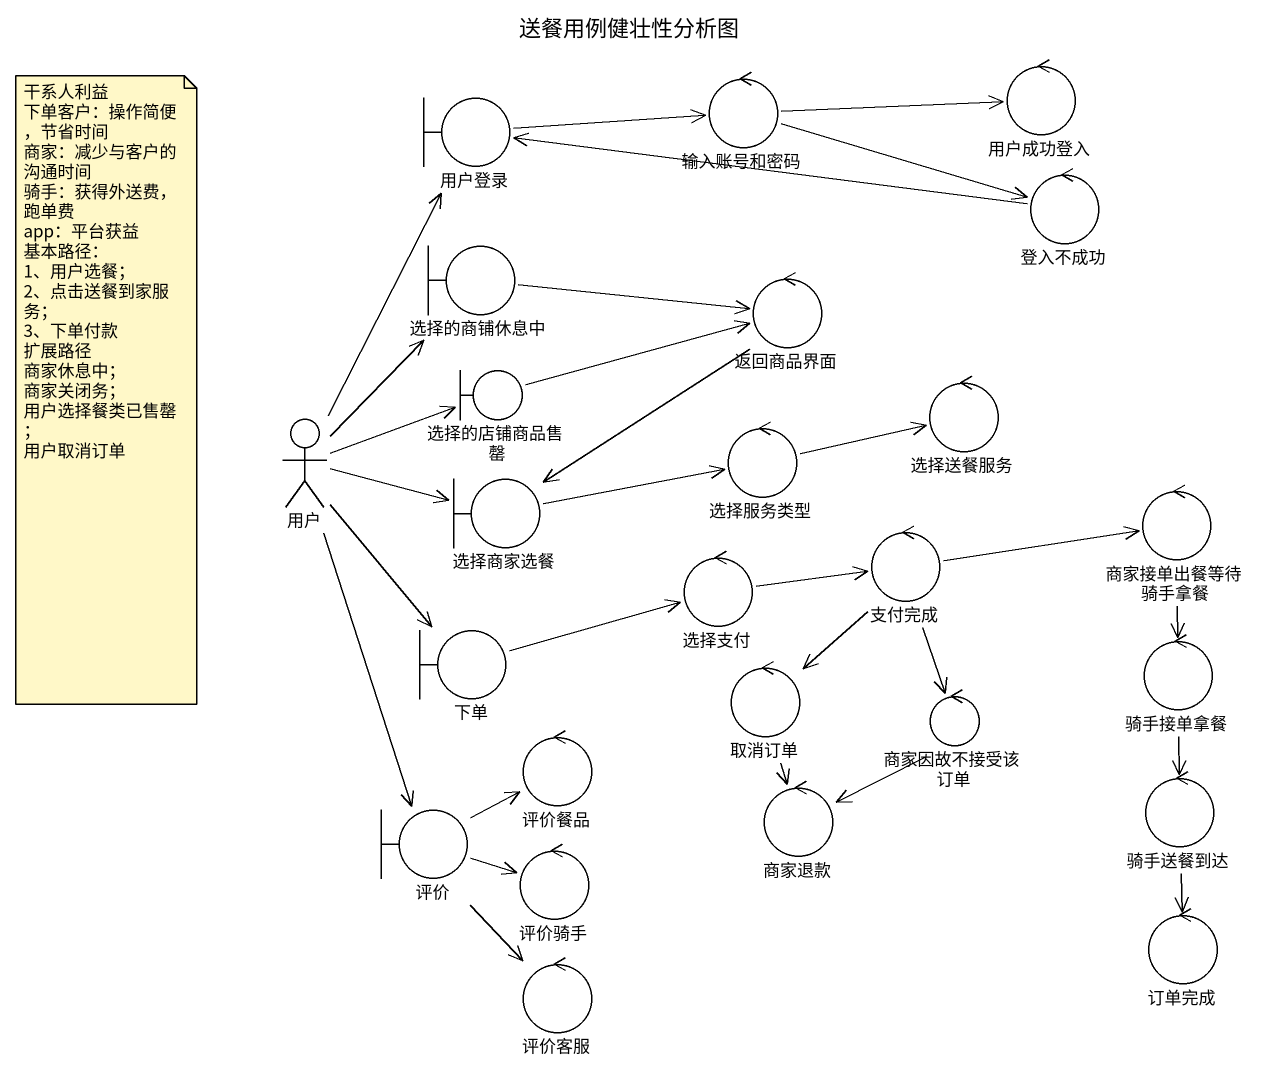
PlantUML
@startuml
title 送餐用例健壮性分析图
control 输入账号和密码
control 用户成功登入
boundary 用户登录
control 登入不成功
boundary 选择的商铺休息中
control 返回商品界面
actor 用户
boundary 选择的店铺商品售罄
control 选择服务类型
control 选择送餐服务
boundary 选择商家选餐
control 商家接单出餐等待骑手拿餐
control 选择支付
control 支付完成
boundary 下单
control 骑手接单拿餐
control 取消订单
control 商家因故不接受该订单
control 评价餐品
control 商家退款
control 骑手送餐到达
boundary 评价
control 评价骑手
control 订单完成
control 评价客服
输入账号和密码 -right-> 用户成功登入
输入账号和密码 -right-> 登入不成功
用户登录 -right-> 输入账号和密码
登入不成功 -left-> 用户登录
选择的商铺休息中 -right-> 返回商品界面
返回商品界面 --> 选择商家选餐
用户 -up-> 用户登录
用户 -up-> 选择的商铺休息中
用户 -right-> 选择的店铺商品售罄
用户 -right-> 选择商家选餐
用户 --> 下单
用户 --> 评价
选择的店铺商品售罄 -right-> 返回商品界面
选择服务类型 -right-> 选择送餐服务
选择商家选餐 -right-> 选择服务类型
商家接单出餐等待骑手拿餐 --> 骑手接单拿餐
选择支付 -right-> 支付完成
支付完成 -right-> 商家接单出餐等待骑手拿餐
支付完成 --> 取消订单
支付完成 --> 商家因故不接受该订单
下单 -right-> 选择支付
骑手接单拿餐 --> 骑手送餐到达
取消订单 --> 商家退款
商家因故不接受该订单 -left-> 商家退款
骑手送餐到达 --> 订单完成
评价 -up-> 评价餐品
评价 -right-> 评价骑手
评价 --> 评价客服
note as N1
  干系人利益
  下单客户：操作简便，节省时间
  商家：减少与客户的沟通时间
  骑手：获得外送费，跑单费
  app：平台获益
  基本路径：
  1、用户选餐；
  2、点击送餐到家服务；
  3、下单付款
  扩展路径
  商家休息中；
  商家关闭务；
  用户选择餐类已售罄；
  用户取消订单
end note
@enduml
